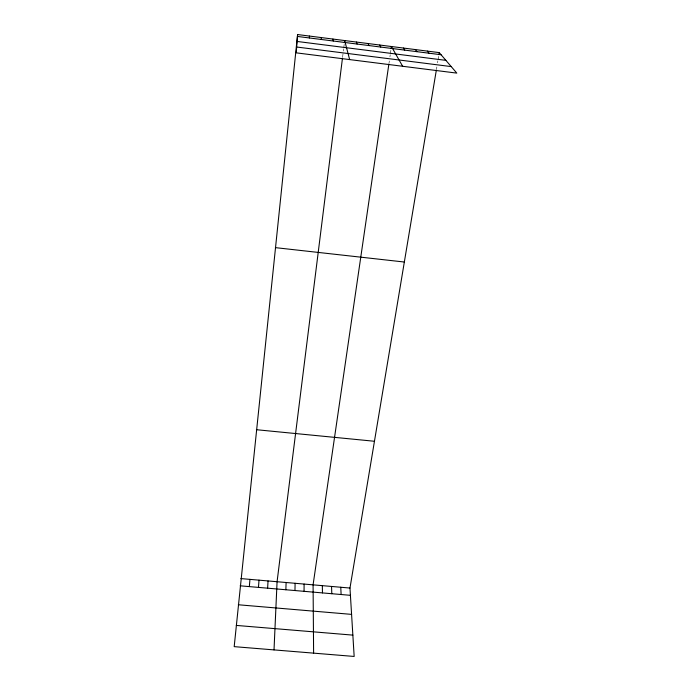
<?xml version="1.0" encoding="UTF-8"?>
<svg xmlns="http://www.w3.org/2000/svg" width="691" height="691" viewBox="0 0 691 691"><rect width="100%" height="100%" fill="white"/><g stroke="black" fill="none" stroke-linecap="round" stroke-linejoin="round"><path stroke-width="0.52" stroke-dasharray="3.46 2.59" d="M342.606 57.085L343.643 48.836M343.772 47.8L344.282 43.663M389.033 62.95L389.327 60.92M389.931 56.809L390.225 54.753M390.38 53.725L390.976 49.605M436.531 68.953L436.867 66.932M437.55 62.846L437.887 60.799M438.059 59.78L438.742 55.686"/><path stroke-width="1.04" d="M304.057 591.323L304.1 584.076M294.971 590.537L295.1 583.29M285.867 589.76L286.1 582.513M274.016 649.903L277.074 581.727L342.477 58.113M267.624 588.179L268.048 580.941M258.486 587.393L259.004 580.155M297.596 34.55L296.223 52.844L456.811 73.116L439.251 52.62L297.596 34.55L234.189 646.646L354.163 656.45L349.974 588.05L436.366 69.964M249.339 586.607L249.952 579.378M344.412 42.626L344.671 40.553L349.646 59.59M388.886 63.969L313.083 584.854L313.61 653.133M391.123 48.577L391.426 46.522L402.646 66.276M438.915 54.667L439.251 52.62M236.279 625.415L352.859 635.124M238.309 604.763L351.589 614.377M240.883 578.583L349.974 588.05M240.174 585.813L350.415 595.322M256.404 429.707L374.453 441.264M275.381 247.637L404.339 262.027M297.45 36.442L441.074 54.744M297.078 41.451L445.885 60.359M296.664 47.014L451.223 66.595M427.332 51.099L428.981 53.198M415.386 49.579L416.872 51.661M403.414 48.05L404.736 50.115M379.765 45.036L380.767 47.057M368.087 43.542L368.925 45.546M356.392 42.047L357.066 44.034M332.932 39.059L333.287 41.002M321.177 37.556L321.358 39.491M340.767 587.255L341.121 594.519M331.55 586.452L331.801 593.716M322.326 585.657L322.472 592.913M309.395 36.053L309.421 37.962"/></g></svg>
